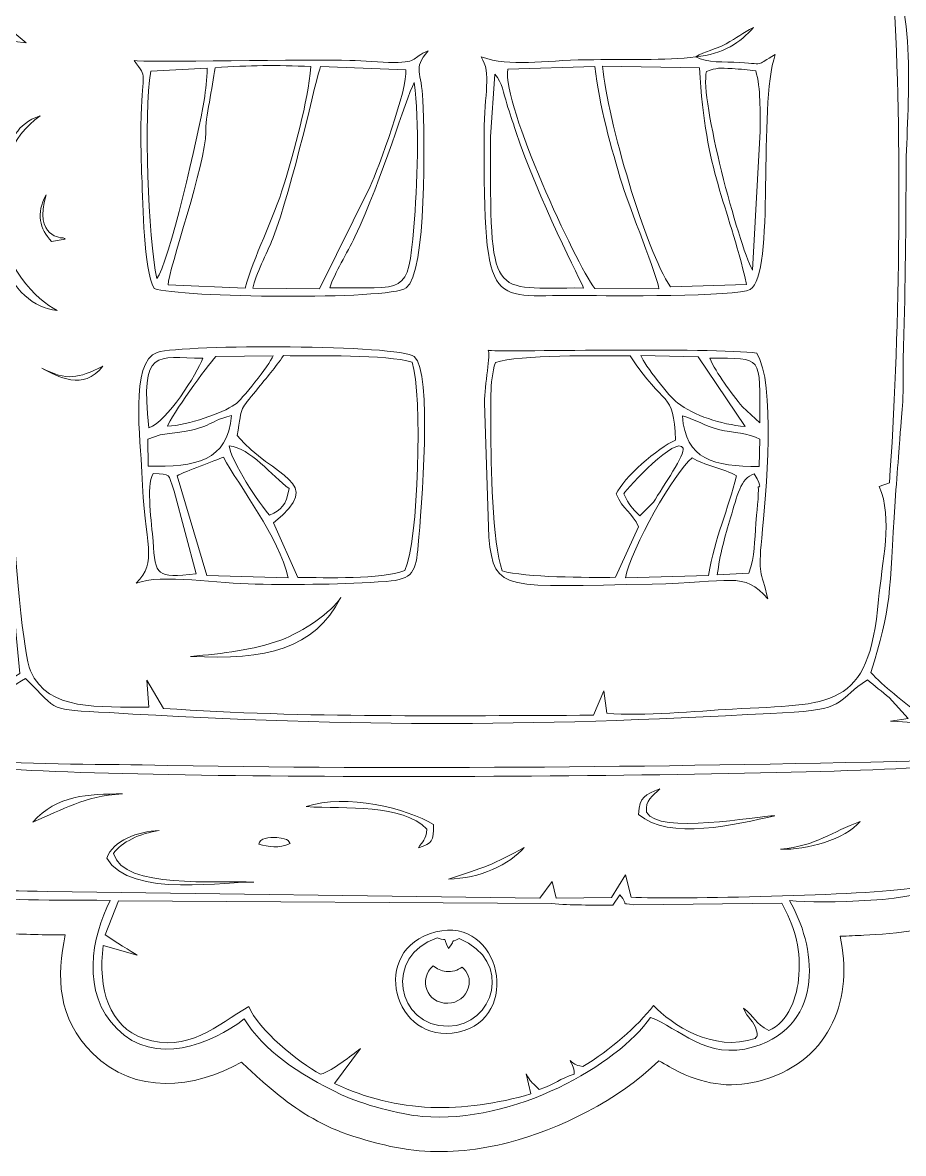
# Model space of a CAD drawing. Header units: millimetres. Extents: x 152 to 711, y -359 to 72.
# Drawn here: x 504.37 to 542.69, y -236.35 to -187.15 of the extents above; entities that cross this region are included whole.
import ezdxf

# ---------------------------------------------------------------- set-up
doc = ezdxf.new("R2010")
doc.units = ezdxf.units.MM
doc.header["$MEASUREMENT"] = 0
doc.layers.add('layer 1', color=7, linetype='Continuous')

msp = doc.modelspace()

# ---------------------------------------------------------------- linework, layer by layer
at = {"layer": 'layer 1', "color": 2, "lineweight": 9}
for points, knots in [([(499.0245, -220.0972), (497.7314, -220.5679), (496.3224, -220.9374), (495.2855, -220.9593), (495.2855, -220.9593), (493.9299, -220.9879), (492.5856, -221.1948), (491.2275, -221.2377), (491.2275, -221.2377), (490.0983, -221.2733), (489.1653, -221.1217), (488.0635, -220.9918), (488.0635, -220.9918), (487.9281, -220.9758), (487.8143, -220.9471), (487.6876, -220.897), (487.6876, -220.897), (486.0306, -220.2417), (485.1198, -219.5861), (484.5219, -217.8122), (484.5219, -217.8122), (484.133, -216.6586), (483.899, -215.1809), (483.6914, -213.975), (483.6914, -213.975), (483.4803, -212.749), (483.2751, -211.4938), (483.1323, -210.2578), (483.1323, -210.2578), (483.1323, -210.2578), (481.9732, -200.2239), (481.9732, -200.2239), (481.9732, -200.2239), (481.971, -200.2047), (481.9694, -200.1883), (481.9679, -200.1691), (481.9679, -200.1691), (481.9679, -200.1691), (481.2957, -191.5974), (481.2957, -191.5974), (481.2957, -191.5974), (481.2897, -191.5205), (481.2893, -191.4546), (481.2946, -191.3777), (481.2946, -191.3777), (481.3671, -190.3175), (481.2834, -189.2052), (481.2818, -188.1384), (481.2818, -188.1384), (481.2786, -186.0448), (481.5088, -183.8206), (483.0654, -182.2613), (483.0654, -182.2613), (484.5216, -180.8025), (484.8422, -180.9154), (486.6994, -180.4965), (486.6994, -180.4965), (490.4764, -179.6445), (493.851, -180.9481), (497.3349, -182.22), (497.3349, -182.22), (498.254, -182.5555), (499.1557, -182.9198), (500.042, -183.3351), (500.042, -183.3351), (500.8093, -183.6946), (501.5357, -184.1158), (502.0898, -184.7262), (502.0898, -184.7262), (502.1859, -184.3627), (502.3016, -184.0481), (502.4409, -183.8047), (502.4409, -183.8047), (503.1097, -182.6361), (504.0731, -181.9749), (505.3334, -181.7644), (505.3334, -181.7644), (505.2568, -181.6235), (505.1789, -181.4747), (505.0977, -181.3166), (505.0977, -181.3166), (504.7224, -180.5851), (504.5635, -179.8206), (504.5437, -179.0016), (504.5437, -179.0016), (504.5059, -177.4354), (505.2847, -175.5002), (506.4584, -174.4619), (506.4584, -174.4619), (507.7384, -173.3294), (509.4183, -172.6875), (511.1369, -172.8468), (511.1369, -172.8468), (512.0217, -172.9288), (512.669, -173.1396), (513.2805, -173.4816), (513.2805, -173.4816), (513.7926, -172.2518), (514.5577, -171.1381), (515.5381, -170.1962), (515.5381, -170.1962), (518.1014, -167.7336), (521.8084, -166.7358), (525.2685, -167.5202), (525.2685, -167.5202), (526.0242, -167.6915), (526.7519, -167.9547), (527.4406, -168.3098), (527.4406, -168.3098), (529.2308, -169.233), (529.9597, -169.9163), (531.1269, -171.5185), (531.1269, -171.5185), (531.4736, -171.9944), (531.9497, -172.9225), (532.2557, -173.6264), (532.2557, -173.6264), (534.3758, -172.4007), (536.6902, -172.1324), (538.9263, -173.9535), (538.9263, -173.9535), (540.0574, -174.8747), (540.8913, -176.0688), (541.1819, -177.5161), (541.1819, -177.5161), (541.4574, -178.8889), (541.3822, -180.1941), (540.7199, -181.447), (540.7199, -181.447), (540.6433, -181.5919), (540.561, -181.732), (540.474, -181.8682), (540.474, -181.8682), (541.3566, -182.0427), (542.1391, -182.4387), (543.0585, -183.5905), (543.0585, -183.5905), (543.3139, -183.9105), (543.5234, -184.2728), (543.6947, -184.6674), (543.6947, -184.6674), (544.2261, -184.0579), (544.914, -183.6618), (545.6501, -183.3195), (545.6501, -183.3195), (546.7428, -182.8113), (547.9218, -182.3896), (549.0449, -181.947), (549.0449, -181.947), (550.0424, -181.554), (551.1109, -181.3503), (552.0911, -180.9533), (552.0911, -180.9533), (552.162, -180.9246), (552.2242, -180.9045), (552.2986, -180.8864), (552.2986, -180.8864), (552.2986, -180.8864), (553.9569, -180.4817), (553.9569, -180.4817), (553.9569, -180.4817), (554.0298, -180.4639), (554.0931, -180.4531), (554.1678, -180.4459), (554.1678, -180.4459), (554.4675, -180.4169), (554.7695, -180.3806), (555.0656, -180.326), (555.0656, -180.326), (556.1247, -180.1307), (557.2799, -180.1765), (558.3498, -180.262), (558.3498, -180.262), (558.4561, -180.2704), (558.546, -180.2869), (558.6484, -180.3166), (558.6484, -180.3166), (558.6484, -180.3166), (560.7321, -180.9212), (560.7321, -180.9212), (560.7321, -180.9212), (560.8933, -180.968), (561.0246, -181.0301), (561.1629, -181.1251), (561.1629, -181.1251), (561.1629, -181.1251), (561.952, -181.6667), (561.952, -181.6667), (561.952, -181.6667), (561.9636, -181.6746), (561.9734, -181.6815), (561.9848, -181.6898), (561.9848, -181.6898), (564.8928, -183.8022), (564.545, -188.2292), (564.3504, -191.3985), (564.3504, -191.3985), (564.35, -191.4044), (564.3497, -191.4094), (564.3493, -191.4153), (564.3493, -191.4153), (564.3493, -191.4153), (563.6922, -200.4632), (563.6922, -200.4632), (563.6922, -200.4632), (563.5834, -201.9607), (563.3355, -203.5171), (563.1463, -205.011), (563.1463, -205.011), (563.026, -205.9614), (562.9074, -206.9151), (562.8185, -207.8689), (562.8185, -207.8689), (562.781, -208.2721), (562.6908, -209.0366), (562.7415, -209.4292), (562.7415, -209.4292), (562.7957, -209.7763), (562.7385, -210.0889), (562.566, -210.395), (562.566, -210.395), (562.566, -210.395), (562.5409, -210.4395), (562.5409, -210.4395), (562.5409, -210.4395), (562.3432, -213.1588), (561.7485, -217.3729), (560.2405, -219.4732), (560.2405, -219.4732), (560.2228, -219.4978), (560.205, -219.5222), (560.1871, -219.5465), (560.1871, -219.5465), (560.1644, -219.5896), (560.1414, -219.6325), (560.118, -219.6754), (560.118, -219.6754), (559.9379, -220.005), (559.6772, -220.2307), (559.3252, -220.3618), (559.3252, -220.3618), (559.3252, -220.3618), (558.4381, -220.6922), (558.4381, -220.6922), (558.4381, -220.6922), (558.3361, -220.7302), (558.2457, -220.7536), (558.138, -220.7698), (558.138, -220.7698), (557.9603, -220.7965), (557.7895, -220.8403), (557.6166, -220.8884), (557.6166, -220.8884), (556.7931, -221.1175), (556.1602, -221.2444), (555.2921, -221.2693), (555.2921, -221.2693), (553.6407, -221.3168), (551.8176, -221.0532), (550.1877, -220.7926), (550.1877, -220.7926), (549.0499, -220.6805), (547.9109, -220.4865), (546.8216, -220.1331), (546.8216, -220.1331), (546.9608, -222.0351), (546.717, -224.2035), (545.4287, -225.6438), (545.4287, -225.6438), (544.5245, -226.6545), (542.2528, -226.7879), (540.9717, -226.856), (540.9717, -226.856), (540.6361, -226.8738), (540.2889, -226.8885), (539.9375, -226.8977), (539.9375, -226.8977), (540.5058, -229.5085), (539.605, -232.2529), (536.5973, -233.1535), (536.5973, -233.1535), (535.3353, -233.5313), (534.1469, -233.3883), (532.9713, -232.8239), (532.9713, -232.8239), (532.6528, -232.671), (532.3517, -232.4956), (532.0498, -232.3162), (532.0498, -232.3162), (530.3345, -234.0237), (527.6603, -235.3211), (525.5208, -235.8701), (525.5208, -235.8701), (524.2525, -236.1956), (522.925, -236.3486), (521.6174, -236.2359), (521.6174, -236.2359), (520.423, -236.1328), (518.6828, -235.6662), (517.6012, -235.1496), (517.6012, -235.1496), (516.5186, -234.6325), (515.5618, -233.8993), (514.6715, -233.1026), (514.6715, -233.1026), (514.4057, -232.8647), (514.1465, -232.6206), (513.8862, -232.3771), (513.8862, -232.3771), (511.8311, -233.5389), (509.2475, -233.8248), (507.4153, -231.9972), (507.4153, -231.9972), (505.8727, -230.4583), (505.8384, -228.6662), (506.224, -226.8383), (506.224, -226.8383), (505.3249, -226.8385), (504.4239, -226.8296), (503.5451, -226.7642), (503.5451, -226.7642), (502.3085, -226.6723), (501.0249, -226.4342), (500.0997, -225.5378), (500.0997, -225.5378), (498.693, -224.175), (498.8085, -221.908), (499.0245, -220.0972)], [0, 0, 0, 0, 0.0120482, 0.0120482, 0.0120482, 0.0120482, 0.0240964, 0.0240964, 0.0240964, 0.0240964, 0.0361446, 0.0361446, 0.0361446, 0.0361446, 0.0481928, 0.0481928, 0.0481928, 0.0481928, 0.060241, 0.060241, 0.060241, 0.060241, 0.0722892, 0.0722892, 0.0722892, 0.0722892, 0.0843373, 0.0843373, 0.0843373, 0.0843373, 0.0963855, 0.0963855, 0.0963855, 0.0963855, 0.1084337, 0.1084337, 0.1084337, 0.1084337, 0.1204819, 0.1204819, 0.1204819, 0.1204819, 0.1325301, 0.1325301, 0.1325301, 0.1325301, 0.1445783, 0.1445783, 0.1445783, 0.1445783, 0.1566265, 0.1566265, 0.1566265, 0.1566265, 0.1686747, 0.1686747, 0.1686747, 0.1686747, 0.1807229, 0.1807229, 0.1807229, 0.1807229, 0.1927711, 0.1927711, 0.1927711, 0.1927711, 0.2048193, 0.2048193, 0.2048193, 0.2048193, 0.2168675, 0.2168675, 0.2168675, 0.2168675, 0.2289157, 0.2289157, 0.2289157, 0.2289157, 0.2409639, 0.2409639, 0.2409639, 0.2409639, 0.253012, 0.253012, 0.253012, 0.253012, 0.2650602, 0.2650602, 0.2650602, 0.2650602, 0.2771084, 0.2771084, 0.2771084, 0.2771084, 0.2891566, 0.2891566, 0.2891566, 0.2891566, 0.3012048, 0.3012048, 0.3012048, 0.3012048, 0.313253, 0.313253, 0.313253, 0.313253, 0.3253012, 0.3253012, 0.3253012, 0.3253012, 0.3373494, 0.3373494, 0.3373494, 0.3373494, 0.3493976, 0.3493976, 0.3493976, 0.3493976, 0.3614458, 0.3614458, 0.3614458, 0.3614458, 0.373494, 0.373494, 0.373494, 0.373494, 0.3855422, 0.3855422, 0.3855422, 0.3855422, 0.3975904, 0.3975904, 0.3975904, 0.3975904, 0.4096386, 0.4096386, 0.4096386, 0.4096386, 0.4216867, 0.4216867, 0.4216867, 0.4216867, 0.4337349, 0.4337349, 0.4337349, 0.4337349, 0.4457831, 0.4457831, 0.4457831, 0.4457831, 0.4578313, 0.4578313, 0.4578313, 0.4578313, 0.4698795, 0.4698795, 0.4698795, 0.4698795, 0.4819277, 0.4819277, 0.4819277, 0.4819277, 0.4939759, 0.4939759, 0.4939759, 0.4939759, 0.5060241, 0.5060241, 0.5060241, 0.5060241, 0.5180723, 0.5180723, 0.5180723, 0.5180723, 0.5301205, 0.5301205, 0.5301205, 0.5301205, 0.5421687, 0.5421687, 0.5421687, 0.5421687, 0.5542169, 0.5542169, 0.5542169, 0.5542169, 0.5662651, 0.5662651, 0.5662651, 0.5662651, 0.5783133, 0.5783133, 0.5783133, 0.5783133, 0.5903614, 0.5903614, 0.5903614, 0.5903614, 0.6024096, 0.6024096, 0.6024096, 0.6024096, 0.6144578, 0.6144578, 0.6144578, 0.6144578, 0.626506, 0.626506, 0.626506, 0.626506, 0.6385542, 0.6385542, 0.6385542, 0.6385542, 0.6506024, 0.6506024, 0.6506024, 0.6506024, 0.6626506, 0.6626506, 0.6626506, 0.6626506, 0.6746988, 0.6746988, 0.6746988, 0.6746988, 0.686747, 0.686747, 0.686747, 0.686747, 0.6987952, 0.6987952, 0.6987952, 0.6987952, 0.7108434, 0.7108434, 0.7108434, 0.7108434, 0.7228916, 0.7228916, 0.7228916, 0.7228916, 0.7349398, 0.7349398, 0.7349398, 0.7349398, 0.746988, 0.746988, 0.746988, 0.746988, 0.7590361, 0.7590361, 0.7590361, 0.7590361, 0.7710843, 0.7710843, 0.7710843, 0.7710843, 0.7831325, 0.7831325, 0.7831325, 0.7831325, 0.7951807, 0.7951807, 0.7951807, 0.7951807, 0.8072289, 0.8072289, 0.8072289, 0.8072289, 0.8192771, 0.8192771, 0.8192771, 0.8192771, 0.8313253, 0.8313253, 0.8313253, 0.8313253, 0.8433735, 0.8433735, 0.8433735, 0.8433735, 0.8554217, 0.8554217, 0.8554217, 0.8554217, 0.8674699, 0.8674699, 0.8674699, 0.8674699, 0.8795181, 0.8795181, 0.8795181, 0.8795181, 0.8915663, 0.8915663, 0.8915663, 0.8915663, 0.9036145, 0.9036145, 0.9036145, 0.9036145, 0.9156627, 0.9156627, 0.9156627, 0.9156627, 0.9277108, 0.9277108, 0.9277108, 0.9277108, 0.939759, 0.939759, 0.939759, 0.939759, 0.9518072, 0.9518072, 0.9518072, 0.9518072, 0.9638554, 0.9638554, 0.9638554, 0.9638554, 0.9759036, 0.9759036, 0.9759036, 0.9759036, 1, 1, 1, 1]), ([(524.9152, -189.3902), (525.2424, -189.7833), (525.2867, -190.2042), (525.4359, -190.6862), (525.4359, -190.6862), (525.5667, -191.1087), (525.6749, -191.4185), (525.8264, -191.8777), (525.8264, -191.8777), (526.7819, -194.7755), (528.703, -198.4773), (528.769, -198.6955), (528.769, -198.6955), (524.6577, -198.6563), (524.7278, -199.4134), (524.7175, -192.1186), (524.7175, -192.1186), (524.7175, -192.1186), (524.9152, -189.3902), (524.9152, -189.3902)], [0, 0, 0, 0, 0.1666667, 0.1666667, 0.1666667, 0.1666667, 0.3333333, 0.3333333, 0.3333333, 0.3333333, 0.5, 0.5, 0.5, 0.5, 0.6666667, 0.6666667, 0.6666667, 0.6666667, 1, 1, 1, 1]), ([(517.7359, -198.6881), (517.938, -198.0224), (518.4861, -197.1819), (518.8241, -196.4669), (518.8241, -196.4669), (520.0391, -193.8971), (521.0224, -190.4866), (521.4066, -189.7585), (521.4066, -189.7585), (521.6478, -191.3972), (521.5297, -194.338), (521.3883, -196.0314), (521.3883, -196.0314), (521.1313, -199.1097), (521.0487, -198.6391), (517.7359, -198.6881)], [0, 0, 0, 0, 0.2, 0.2, 0.2, 0.2, 0.4, 0.4, 0.4, 0.4, 0.6, 0.6, 0.6, 0.6, 1, 1, 1, 1]), ([(513.7062, -205.1166), (513.9267, -203.7136), (513.8157, -204.0472), (514.5502, -203.1286), (514.5502, -203.1286), (514.9914, -202.5767), (515.3531, -202.1616), (515.7206, -201.6371), (515.7206, -201.6371), (517.1506, -201.6566), (520.1798, -201.5866), (521.3174, -201.9164), (521.3174, -201.9164), (521.7655, -203.2998), (521.6013, -209.7948), (520.9899, -210.9847), (520.9899, -210.9847), (519.94, -211.3864), (517.6035, -211.2942), (516.3345, -211.288), (516.3345, -211.288), (516.3345, -211.288), (515.284, -208.9088), (515.284, -208.9088), (515.284, -208.9088), (517.6171, -207.0668), (515.2621, -206.98), (513.7062, -205.1166)], [0, 0, 0, 0, 0.125, 0.125, 0.125, 0.125, 0.25, 0.25, 0.25, 0.25, 0.375, 0.375, 0.375, 0.375, 0.5, 0.5, 0.5, 0.5, 0.625, 0.625, 0.625, 0.625, 0.75, 0.75, 0.75, 0.75, 1, 1, 1, 1]), ([(530.1901, -207.6525), (530.4927, -208.3485), (530.8759, -208.4645), (531.1674, -209.079), (531.1674, -209.079), (531.1674, -209.079), (530.1638, -211.2829), (530.1638, -211.2829), (530.1638, -211.2829), (528.9239, -211.2917), (526.2448, -211.2933), (525.2298, -211.002), (525.2298, -211.002), (524.7907, -209.7726), (524.7395, -206.3455), (524.7425, -204.7996), (524.7425, -204.7996), (524.7443, -203.8599), (524.666, -202.7669), (524.9356, -201.933), (524.9356, -201.933), (525.9728, -201.5915), (529.4126, -201.6482), (530.7938, -201.6427), (530.7938, -201.6427), (532.2905, -203.9556), (532.6954, -203.116), (532.7774, -205.3141), (532.7774, -205.3141), (531.9998, -205.6397), (530.5041, -206.9649), (530.1901, -207.6525)], [0, 0, 0, 0, 0.1111111, 0.1111111, 0.1111111, 0.1111111, 0.2222222, 0.2222222, 0.2222222, 0.2222222, 0.3333333, 0.3333333, 0.3333333, 0.3333333, 0.4444444, 0.4444444, 0.4444444, 0.4444444, 0.5555556, 0.5555556, 0.5555556, 0.5555556, 0.6666667, 0.6666667, 0.6666667, 0.6666667, 0.7777778, 0.7777778, 0.7777778, 0.7777778, 1, 1, 1, 1]), ([(523.4925, -228.2409), (523.2953, -228.3899), (523.0524, -228.4568), (522.7921, -228.4294), (522.7921, -228.4294), (522.575, -228.4066), (522.3833, -228.322), (522.2317, -228.1861), (522.2317, -228.1861), (521.5739, -228.758), (521.937, -229.8304), (522.8642, -229.8148), (522.8642, -229.8148), (523.2932, -229.8076), (523.6539, -229.5387), (523.7685, -229.1227), (523.7685, -229.1227), (523.8701, -228.7539), (523.7327, -228.4597), (523.4925, -228.2409)], [0, 0, 0, 0, 0.1666667, 0.1666667, 0.1666667, 0.1666667, 0.3333333, 0.3333333, 0.3333333, 0.3333333, 0.5, 0.5, 0.5, 0.5, 0.6666667, 0.6666667, 0.6666667, 0.6666667, 1, 1, 1, 1])]:
    msp.add_open_spline(points, degree=3, knots=knots, dxfattribs=at)
at = {"layer": 'layer 1', "color": 177, "lineweight": 9}
for points, knots in [([(529.9145, -172.4017), (528.9229, -171.0408), (528.4186, -170.5018), (526.7531, -169.643), (526.7531, -169.643), (526.2495, -169.3833), (525.6489, -169.1446), (524.9369, -168.9831), (524.9369, -168.9831), (520.0372, -167.8724), (514.9083, -170.9543), (514.1374, -175.9402), (514.1374, -175.9402), (513.251, -175.3256), (512.6463, -174.4931), (510.9985, -174.3404), (510.9985, -174.3404), (509.4836, -174.2), (508.2197, -174.9064), (507.4523, -175.5853), (507.4523, -175.5853), (506.7687, -176.1901), (506.0111, -177.6313), (506.0433, -178.9654), (506.0433, -178.9654), (506.0615, -179.7166), (506.2236, -180.2251), (506.4323, -180.6318), (506.4323, -180.6318), (507.0226, -181.7823), (507.3082, -182.2296), (508.3658, -182.8801), (508.3658, -182.8801), (507.2258, -183.7025), (505.0112, -182.3335), (503.7428, -184.5498), (503.7428, -184.5498), (503.1569, -185.5735), (503.1329, -189.3247), (503.1121, -191.005), (503.1121, -191.005), (503.1121, -191.005), (503.0868, -197.8898), (503.0868, -197.8898), (503.0868, -197.8898), (503.0932, -202.3407), (503.3971, -206.2795), (503.8215, -210.6711), (503.8215, -210.6711), (503.9331, -211.825), (503.9437, -212.2566), (504.0743, -213.6375), (504.0743, -213.6375), (504.0743, -213.6375), (504.2478, -215.4737), (504.2478, -215.4737), (504.2478, -215.4737), (503.2296, -216.028), (502.4103, -217.0907), (501.6693, -217.9151), (501.6693, -217.9151), (500.8417, -218.8359), (500.6818, -218.9261), (500.5375, -220.082), (500.5375, -220.082), (499.8154, -225.8667), (501.8523, -225.2632), (508.1746, -225.3411), (508.1746, -225.3411), (507.3757, -226.9372), (506.891, -229.3553), (508.4747, -230.9352), (508.4747, -230.9352), (510.1078, -232.5642), (512.5734, -231.6226), (514.0037, -230.4977), (514.0037, -230.4977), (514.8808, -231.881), (516.2704, -232.8517), (518.2477, -233.7961), (518.2477, -233.7961), (519.1269, -234.2161), (520.7881, -234.6588), (521.7463, -234.7414), (521.7463, -234.7414), (525.7555, -235.0873), (530.2519, -232.4918), (531.6889, -230.4344), (531.6889, -230.4344), (532.9126, -230.8792), (534.1235, -232.3283), (536.1671, -231.7165), (536.1671, -231.7165), (539.3725, -230.7567), (538.8588, -227.2255), (537.7262, -225.3522), (537.7262, -225.3522), (539.1026, -225.4692), (543.611, -225.4259), (544.3107, -224.6437), (544.3107, -224.6437), (545.3566, -223.4745), (545.4726, -221.4389), (545.278, -219.7352), (545.278, -219.7352), (545.1598, -218.6997), (544.13, -217.9676), (543.3832, -217.2726), (543.3832, -217.2726), (542.7783, -216.7096), (541.7766, -216.0189), (541.2682, -215.4189), (541.2682, -215.4189), (542.1829, -212.6103), (542.0764, -211.9655), (542.3312, -207.9712), (542.3312, -207.9712), (542.3728, -207.3193), (542.4296, -206.6527), (542.4699, -206.0555), (542.4699, -206.0555), (542.6324, -203.6453), (542.6941, -204.3529), (542.6773, -201.7883), (542.6773, -201.7883), (542.7732, -198.8786), (542.7892, -196.6445), (542.8046, -193.7049), (542.8046, -193.7049), (542.7938, -191.3074), (543.3974, -186.4194), (541.8862, -184.5263), (541.8862, -184.5263), (540.5932, -182.9066), (539.8904, -183.4213), (537.4987, -183.0375), (537.4987, -183.0375), (538.9875, -181.464), (540.3333, -180.4134), (539.8112, -177.8113), (539.8112, -177.8113), (539.567, -176.5942), (538.9131, -175.6144), (538.1791, -175.0166), (538.1791, -175.0166), (535.8696, -173.1359), (533.3865, -174.1872), (531.5845, -175.6714), (531.5845, -175.6714), (531.2788, -175.3292), (531.2335, -175.136), (531.0345, -174.6023), (531.0345, -174.6023), (530.8722, -174.1671), (530.1714, -172.7546), (529.9145, -172.4017)], [0, 0, 0, 0, 0.025, 0.025, 0.025, 0.025, 0.05, 0.05, 0.05, 0.05, 0.075, 0.075, 0.075, 0.075, 0.1, 0.1, 0.1, 0.1, 0.125, 0.125, 0.125, 0.125, 0.15, 0.15, 0.15, 0.15, 0.175, 0.175, 0.175, 0.175, 0.2, 0.2, 0.2, 0.2, 0.225, 0.225, 0.225, 0.225, 0.25, 0.25, 0.25, 0.25, 0.275, 0.275, 0.275, 0.275, 0.3, 0.3, 0.3, 0.3, 0.325, 0.325, 0.325, 0.325, 0.35, 0.35, 0.35, 0.35, 0.375, 0.375, 0.375, 0.375, 0.4, 0.4, 0.4, 0.4, 0.425, 0.425, 0.425, 0.425, 0.45, 0.45, 0.45, 0.45, 0.475, 0.475, 0.475, 0.475, 0.5, 0.5, 0.5, 0.5, 0.525, 0.525, 0.525, 0.525, 0.55, 0.55, 0.55, 0.55, 0.575, 0.575, 0.575, 0.575, 0.6, 0.6, 0.6, 0.6, 0.625, 0.625, 0.625, 0.625, 0.65, 0.65, 0.65, 0.65, 0.675, 0.675, 0.675, 0.675, 0.7, 0.7, 0.7, 0.7, 0.725, 0.725, 0.725, 0.725, 0.75, 0.75, 0.75, 0.75, 0.775, 0.775, 0.775, 0.775, 0.8, 0.8, 0.8, 0.8, 0.825, 0.825, 0.825, 0.825, 0.85, 0.85, 0.85, 0.85, 0.875, 0.875, 0.875, 0.875, 0.9, 0.9, 0.9, 0.9, 0.925, 0.925, 0.925, 0.925, 0.95, 0.95, 0.95, 0.95, 1, 1, 1, 1]), ([(503.551, -187.2213), (503.7334, -182.9942), (505.2019, -183.585), (509.0815, -183.387), (509.0815, -183.387), (510.6066, -183.3092), (512.0583, -183.2367), (513.5925, -183.1517), (513.5925, -183.1517), (515.5324, -183.0443), (516.495, -182.8725), (517.8076, -183.4066), (517.8076, -183.4066), (518.3737, -183.0188), (518.1961, -183.029), (519.0697, -183.009), (519.0697, -183.009), (525.5739, -182.8602), (532.4843, -183.0996), (538.8857, -183.5152), (538.8857, -183.5152), (540.9567, -183.6496), (541.0311, -183.6895), (540.6096, -184.4879), (540.6096, -184.4879), (540.6096, -184.4879), (541.452, -184.3282), (541.452, -184.3282), (541.452, -184.3282), (541.8406, -185.2356), (542.2185, -185.2104), (542.2951, -186.5732), (542.2951, -186.5732), (542.6475, -192.8411), (542.5138, -201.1032), (542.0783, -207.1771), (542.0783, -207.1771), (542.0783, -207.1771), (541.6337, -207.3356), (541.6337, -207.3356), (541.6337, -207.3356), (542.2523, -208.7039), (541.7445, -210.6729), (541.6088, -212.253), (541.6088, -212.253), (541.1935, -217.0864), (539.546, -216.7809), (535.2535, -217.016), (535.2535, -217.016), (533.6936, -217.1014), (531.3615, -217.339), (529.7884, -217.1962), (529.7884, -217.1962), (529.7884, -217.1962), (529.6487, -216.2188), (529.6487, -216.2188), (529.6487, -216.2188), (529.6487, -216.2188), (529.2016, -217.2852), (529.2016, -217.2852), (529.2016, -217.2852), (522.9431, -217.296), (516.6864, -217.4102), (510.4952, -216.9877), (510.4952, -216.9877), (510.4952, -216.9877), (509.7757, -215.7615), (509.7757, -215.7615), (509.7757, -215.7615), (509.7757, -215.7615), (509.8572, -216.9394), (509.8572, -216.9394), (509.8572, -216.9394), (507.6468, -216.8909), (505.5101, -217.1325), (504.7093, -215.3579), (504.7093, -215.3579), (504.1095, -214.0288), (503.2507, -199.3464), (503.4537, -197.4096), (503.4537, -197.4096), (503.9489, -198.7821), (504.8392, -199.5778), (505.8647, -199.6682), (505.8647, -199.6682), (504.9849, -199.2466), (503.4564, -197.6628), (503.3807, -195.772), (503.3807, -195.772), (503.2927, -193.5753), (503.8244, -192.1292), (505.1341, -191.2035), (505.1341, -191.2035), (504.0627, -191.538), (503.93, -192.2992), (503.367, -193.2297), (503.367, -193.2297), (503.367, -193.2297), (503.5047, -187.9099), (503.5047, -187.9099), (503.5047, -187.9099), (503.5047, -187.9099), (504.5186, -188.0305), (504.5186, -188.0305), (504.5186, -188.0305), (504.5186, -188.0305), (503.551, -187.2213), (503.551, -187.2213)], [0, 0, 0, 0, 0.0357143, 0.0357143, 0.0357143, 0.0357143, 0.0714286, 0.0714286, 0.0714286, 0.0714286, 0.1071429, 0.1071429, 0.1071429, 0.1071429, 0.1428571, 0.1428571, 0.1428571, 0.1428571, 0.1785714, 0.1785714, 0.1785714, 0.1785714, 0.2142857, 0.2142857, 0.2142857, 0.2142857, 0.25, 0.25, 0.25, 0.25, 0.2857143, 0.2857143, 0.2857143, 0.2857143, 0.3214286, 0.3214286, 0.3214286, 0.3214286, 0.3571429, 0.3571429, 0.3571429, 0.3571429, 0.3928571, 0.3928571, 0.3928571, 0.3928571, 0.4285714, 0.4285714, 0.4285714, 0.4285714, 0.4642857, 0.4642857, 0.4642857, 0.4642857, 0.5, 0.5, 0.5, 0.5, 0.5357143, 0.5357143, 0.5357143, 0.5357143, 0.5714286, 0.5714286, 0.5714286, 0.5714286, 0.6071429, 0.6071429, 0.6071429, 0.6071429, 0.6428571, 0.6428571, 0.6428571, 0.6428571, 0.6785714, 0.6785714, 0.6785714, 0.6785714, 0.7142857, 0.7142857, 0.7142857, 0.7142857, 0.75, 0.75, 0.75, 0.75, 0.7857143, 0.7857143, 0.7857143, 0.7857143, 0.8214286, 0.8214286, 0.8214286, 0.8214286, 0.8571429, 0.8571429, 0.8571429, 0.8571429, 0.8928571, 0.8928571, 0.8928571, 0.8928571, 0.9285714, 0.9285714, 0.9285714, 0.9285714, 1, 1, 1, 1]), ([(533.656, -188.636), (534.8495, -188.5244), (535.5942, -188.0052), (536.1641, -187.3644), (536.1641, -187.3644), (535.6968, -187.6007), (535.4387, -187.8215), (534.979, -188.063), (534.979, -188.063), (534.4951, -188.3172), (534.0372, -188.391), (533.656, -188.636)], [0, 0, 0, 0, 0.25, 0.25, 0.25, 0.25, 0.5, 0.5, 0.5, 0.5, 1, 1, 1, 1]), ([(509.2191, -188.7958), (509.8363, -189.609), (509.565, -189.2378), (509.5226, -191.1689), (509.5226, -191.1689), (509.5028, -192.0667), (509.5142, -192.967), (509.5522, -193.8633), (509.5522, -193.8633), (509.6063, -195.1377), (509.6205, -197.8174), (510.0908, -198.7211), (510.0908, -198.7211), (511.1933, -199.1074), (520.2646, -199.2323), (521.0552, -198.6911), (521.0552, -198.6911), (521.9668, -198.0671), (521.8462, -192.0674), (521.7848, -190.5289), (521.7848, -190.5289), (521.7337, -189.2475), (521.3185, -189.2172), (522.0066, -188.3728), (522.0066, -188.3728), (521.2603, -188.6656), (521.6401, -188.8802), (520.5138, -188.8786), (520.5138, -188.8786), (519.9183, -188.8777), (519.215, -188.8081), (518.6001, -188.7894), (518.6001, -188.7894), (517.0629, -188.7427), (509.4902, -188.8781), (509.2191, -188.7958)], [0, 0, 0, 0, 0.1, 0.1, 0.1, 0.1, 0.2, 0.2, 0.2, 0.2, 0.3, 0.3, 0.3, 0.3, 0.4, 0.4, 0.4, 0.4, 0.5, 0.5, 0.5, 0.5, 0.6, 0.6, 0.6, 0.6, 0.7, 0.7, 0.7, 0.7, 0.8, 0.8, 0.8, 0.8, 1, 1, 1, 1]), ([(537.1127, -188.5351), (536.2316, -189.0017), (536.7882, -188.9714), (535.5575, -188.8819), (535.5575, -188.8819), (534.8959, -188.8338), (534.1301, -188.9174), (533.656, -188.636), (533.656, -188.636), (532.3589, -188.802), (530.5529, -188.737), (528.9024, -188.7626), (528.9024, -188.7626), (526.9585, -188.7928), (525.6214, -189.0877), (524.3208, -188.6379), (524.3208, -188.6379), (524.7682, -189.3662), (524.4565, -190.191), (524.4489, -191.9614), (524.4489, -191.9614), (524.4144, -200.0621), (524.7709, -198.9405), (528.7389, -199.0173), (528.7389, -199.0173), (529.7991, -199.0377), (535.4725, -199.0745), (536.0239, -198.7582), (536.0239, -198.7582), (537.1325, -198.1225), (536.342, -190.7764), (537.1127, -188.5351)], [0, 0, 0, 0, 0.1111111, 0.1111111, 0.1111111, 0.1111111, 0.2222222, 0.2222222, 0.2222222, 0.2222222, 0.3333333, 0.3333333, 0.3333333, 0.3333333, 0.4444444, 0.4444444, 0.4444444, 0.4444444, 0.5555556, 0.5555556, 0.5555556, 0.5555556, 0.6666667, 0.6666667, 0.6666667, 0.6666667, 0.7777778, 0.7777778, 0.7777778, 0.7777778, 1, 1, 1, 1]), ([(510.2022, -198.2833), (509.8402, -196.5141), (509.6152, -191.1651), (509.948, -189.2585), (509.948, -189.2585), (509.948, -189.2585), (512.3952, -189.1257), (512.3952, -189.1257), (512.3952, -189.1257), (512.3904, -189.65), (512.3351, -190.0219), (512.2614, -190.5324), (512.2614, -190.5324), (512.061, -191.9195), (510.6825, -197.7536), (510.2022, -198.2833)], [0, 0, 0, 0, 0.2, 0.2, 0.2, 0.2, 0.4, 0.4, 0.4, 0.4, 0.6, 0.6, 0.6, 0.6, 1, 1, 1, 1]), ([(512.7379, -189.1113), (514.2683, -189.0014), (515.3811, -188.9935), (516.9129, -189.0546), (516.9129, -189.0546), (516.7665, -190.6651), (516.1843, -192.6856), (515.7436, -194.1631), (515.7436, -194.1631), (515.2726, -195.7424), (514.4138, -197.3366), (514.0515, -198.7063), (514.0515, -198.7063), (514.0515, -198.7063), (510.7031, -198.5595), (510.7031, -198.5595), (510.7031, -198.5595), (510.6887, -197.9664), (512.3699, -193.1857), (512.331, -191.935), (512.331, -191.935), (512.3116, -191.308), (512.6436, -189.9544), (512.7379, -189.1113)], [0, 0, 0, 0, 0.1428571, 0.1428571, 0.1428571, 0.1428571, 0.2857143, 0.2857143, 0.2857143, 0.2857143, 0.4285714, 0.4285714, 0.4285714, 0.4285714, 0.5714286, 0.5714286, 0.5714286, 0.5714286, 0.7142857, 0.7142857, 0.7142857, 0.7142857, 1, 1, 1, 1]), ([(514.3873, -198.7077), (514.4924, -198.0998), (514.9953, -197.1984), (515.2515, -196.543), (515.2515, -196.543), (516.1253, -194.3075), (517.1616, -189.4209), (517.334, -189.0516), (517.334, -189.0516), (517.334, -189.0516), (521.0424, -189.2012), (521.0424, -189.2012), (521.0424, -189.2012), (521.1397, -189.9665), (519.8309, -193.5185), (519.4916, -194.2735), (519.4916, -194.2735), (519.4916, -194.2735), (517.2882, -198.7327), (517.2882, -198.7327), (517.2882, -198.7327), (517.2882, -198.7327), (514.3873, -198.7077), (514.3873, -198.7077)], [0, 0, 0, 0, 0.1428571, 0.1428571, 0.1428571, 0.1428571, 0.2857143, 0.2857143, 0.2857143, 0.2857143, 0.4285714, 0.4285714, 0.4285714, 0.4285714, 0.5714286, 0.5714286, 0.5714286, 0.5714286, 0.7142857, 0.7142857, 0.7142857, 0.7142857, 1, 1, 1, 1]), ([(524.9152, -189.3902), (525.2424, -189.7833), (525.2867, -190.2042), (525.4359, -190.6862), (525.4359, -190.6862), (525.5667, -191.1087), (525.6749, -191.4185), (525.8264, -191.8777), (525.8264, -191.8777), (526.7819, -194.7755), (528.703, -198.4773), (528.769, -198.6955), (528.769, -198.6955), (524.6577, -198.6563), (524.7278, -199.4134), (524.7175, -192.1186), (524.7175, -192.1186), (524.7175, -192.1186), (524.9152, -189.3902), (524.9152, -189.3902)], [0, 0, 0, 0, 0.1666667, 0.1666667, 0.1666667, 0.1666667, 0.3333333, 0.3333333, 0.3333333, 0.3333333, 0.5, 0.5, 0.5, 0.5, 0.6666667, 0.6666667, 0.6666667, 0.6666667, 1, 1, 1, 1]), ([(530.4622, -194.2153), (530.7285, -195.1097), (532.0477, -198.3046), (532.041, -198.7295), (532.041, -198.7295), (532.041, -198.7295), (529.2581, -198.717), (529.2581, -198.717), (529.2581, -198.717), (528.4272, -197.5998), (525.2407, -190.7725), (525.4731, -189.1697), (525.4731, -189.1697), (525.4731, -189.1697), (529.2602, -189.0534), (529.2602, -189.0534), (529.2602, -189.0534), (529.4516, -190.7585), (529.9819, -192.6021), (530.4622, -194.2153)], [0, 0, 0, 0, 0.1666667, 0.1666667, 0.1666667, 0.1666667, 0.3333333, 0.3333333, 0.3333333, 0.3333333, 0.5, 0.5, 0.5, 0.5, 0.6666667, 0.6666667, 0.6666667, 0.6666667, 1, 1, 1, 1]), ([(529.5967, -189.0363), (529.5967, -189.0363), (533.8102, -189.1208), (533.8102, -189.1208), (533.8102, -189.1208), (534.0974, -193.8163), (535.0051, -194.8096), (535.8656, -198.5368), (535.8656, -198.5368), (535.8656, -198.5368), (532.5478, -198.6403), (532.5478, -198.6403), (532.5478, -198.6403), (531.4917, -197.0713), (529.8083, -191.3973), (529.5967, -189.0363)], [0, 0, 0, 0, 0.2, 0.2, 0.2, 0.2, 0.4, 0.4, 0.4, 0.4, 0.6, 0.6, 0.6, 0.6, 1, 1, 1, 1]), ([(536.462, -191.8649), (536.462, -191.8649), (536.1204, -197.9207), (536.1204, -197.9207), (536.1204, -197.9207), (535.508, -196.7707), (533.8173, -190.4802), (534.1198, -189.2669), (534.1198, -189.2669), (534.588, -189.1053), (534.6745, -189.1182), (535.2348, -189.1478), (535.2348, -189.1478), (535.604, -189.1674), (535.9433, -189.2029), (536.2612, -189.241), (536.2612, -189.241), (536.493, -190.0049), (536.4448, -191.0351), (536.462, -191.8649)], [0, 0, 0, 0, 0.1666667, 0.1666667, 0.1666667, 0.1666667, 0.3333333, 0.3333333, 0.3333333, 0.3333333, 0.5, 0.5, 0.5, 0.5, 0.6666667, 0.6666667, 0.6666667, 0.6666667, 1, 1, 1, 1]), ([(517.7359, -198.6881), (517.938, -198.0224), (518.4861, -197.1819), (518.8241, -196.4669), (518.8241, -196.4669), (520.0391, -193.8971), (521.0224, -190.4866), (521.4066, -189.7585), (521.4066, -189.7585), (521.6478, -191.3972), (521.5297, -194.338), (521.3883, -196.0314), (521.3883, -196.0314), (521.1313, -199.1097), (521.0487, -198.6391), (517.7359, -198.6881)], [0, 0, 0, 0, 0.2, 0.2, 0.2, 0.2, 0.4, 0.4, 0.4, 0.4, 0.6, 0.6, 0.6, 0.6, 1, 1, 1, 1]), ([(505.6219, -196.6699), (505.6219, -196.6699), (506.224, -196.5749), (506.224, -196.5749), (506.224, -196.5749), (506.1868, -196.5375), (506.1359, -196.4854), (506.121, -196.5154), (506.121, -196.5154), (506.119, -196.5194), (504.82, -196.51), (505.3892, -194.6428), (505.3892, -194.6428), (504.9353, -195.4642), (505.1117, -196.1089), (505.6219, -196.6699)], [0, 0, 0, 0, 0.2, 0.2, 0.2, 0.2, 0.4, 0.4, 0.4, 0.4, 0.6, 0.6, 0.6, 0.6, 1, 1, 1, 1]), ([(509.3038, -211.5439), (510.3906, -211.1106), (512.9433, -211.56), (514.4792, -211.5815), (514.4792, -211.5815), (516.3776, -211.6082), (518.335, -211.5976), (520.1906, -211.4608), (520.1906, -211.4608), (521.3583, -211.3747), (521.4799, -211.0328), (521.58, -209.8755), (521.58, -209.8755), (521.7131, -208.3364), (522.221, -202.3187), (521.4054, -201.6795), (521.4054, -201.6795), (520.7296, -201.1499), (511.4239, -201.1402), (510.2215, -201.4965), (510.2215, -201.4965), (509.0124, -201.8548), (509.5097, -205.4346), (509.5538, -206.7018), (509.5538, -206.7018), (509.6679, -209.9816), (510.2819, -210.5608), (509.3038, -211.5439)], [0, 0, 0, 0, 0.125, 0.125, 0.125, 0.125, 0.25, 0.25, 0.25, 0.25, 0.375, 0.375, 0.375, 0.375, 0.5, 0.5, 0.5, 0.5, 0.625, 0.625, 0.625, 0.625, 0.75, 0.75, 0.75, 0.75, 1, 1, 1, 1]), ([(509.858, -204.7821), (509.4791, -201.2471), (510.1851, -201.7448), (512.2054, -201.7451), (512.2054, -201.7451), (511.9492, -202.4364), (510.656, -204.5157), (509.858, -204.7821)], [0, 0, 0, 0, 0.3333333, 0.3333333, 0.3333333, 0.3333333, 1, 1, 1, 1]), ([(510.6678, -204.7122), (510.8301, -204.2566), (512.4071, -202.0689), (512.7741, -201.679), (512.7741, -201.679), (512.7741, -201.679), (515.2636, -201.6488), (515.2636, -201.6488), (515.2636, -201.6488), (515.1089, -202.0423), (513.8705, -203.5969), (513.6067, -203.7689), (513.6067, -203.7689), (513.0422, -204.1367), (511.5786, -204.6655), (510.6678, -204.7122)], [0, 0, 0, 0, 0.2, 0.2, 0.2, 0.2, 0.4, 0.4, 0.4, 0.4, 0.6, 0.6, 0.6, 0.6, 1, 1, 1, 1]), ([(513.7062, -205.1166), (513.9267, -203.7136), (513.8157, -204.0472), (514.5502, -203.1286), (514.5502, -203.1286), (514.9914, -202.5767), (515.3531, -202.1616), (515.7206, -201.6371), (515.7206, -201.6371), (517.1506, -201.6566), (520.1798, -201.5866), (521.3174, -201.9164), (521.3174, -201.9164), (521.7655, -203.2998), (521.6013, -209.7948), (520.9899, -210.9847), (520.9899, -210.9847), (519.94, -211.3864), (517.6035, -211.2942), (516.3345, -211.288), (516.3345, -211.288), (516.3345, -211.288), (515.284, -208.9088), (515.284, -208.9088), (515.284, -208.9088), (517.6171, -207.0668), (515.2621, -206.98), (513.7062, -205.1166)], [0, 0, 0, 0, 0.125, 0.125, 0.125, 0.125, 0.25, 0.25, 0.25, 0.25, 0.375, 0.375, 0.375, 0.375, 0.5, 0.5, 0.5, 0.5, 0.625, 0.625, 0.625, 0.625, 0.75, 0.75, 0.75, 0.75, 1, 1, 1, 1]), ([(524.623, -201.4045), (524.7469, -201.518), (524.4702, -202.9132), (524.4585, -203.689), (524.4585, -203.689), (524.4585, -203.689), (524.6551, -209.5392), (524.6551, -209.5392), (524.6551, -209.5392), (524.867, -211.9974), (525.41, -211.6648), (531.7553, -211.5802), (531.7553, -211.5802), (535.1356, -211.5352), (535.7581, -210.9701), (536.7833, -212.2255), (536.7833, -212.2255), (536.4985, -210.9171), (536.36, -211.2349), (536.5261, -209.5796), (536.5261, -209.5796), (536.7173, -207.6734), (537.146, -202.7989), (536.3049, -201.5277), (536.3049, -201.5277), (534.4575, -201.2633), (524.8298, -201.4909), (524.623, -201.4045)], [0, 0, 0, 0, 0.125, 0.125, 0.125, 0.125, 0.25, 0.25, 0.25, 0.25, 0.375, 0.375, 0.375, 0.375, 0.5, 0.5, 0.5, 0.5, 0.625, 0.625, 0.625, 0.625, 0.75, 0.75, 0.75, 0.75, 1, 1, 1, 1]), ([(530.1901, -207.6525), (530.4927, -208.3485), (530.8759, -208.4645), (531.1674, -209.079), (531.1674, -209.079), (531.1674, -209.079), (530.1638, -211.2829), (530.1638, -211.2829), (530.1638, -211.2829), (528.9239, -211.2917), (526.2448, -211.2933), (525.2298, -211.002), (525.2298, -211.002), (524.7907, -209.7726), (524.7395, -206.3455), (524.7425, -204.7996), (524.7425, -204.7996), (524.7443, -203.8599), (524.666, -202.7669), (524.9356, -201.933), (524.9356, -201.933), (525.9728, -201.5915), (529.4126, -201.6482), (530.7938, -201.6427), (530.7938, -201.6427), (532.2905, -203.9556), (532.6954, -203.116), (532.7774, -205.3141), (532.7774, -205.3141), (531.9998, -205.6397), (530.5041, -206.9649), (530.1901, -207.6525)], [0, 0, 0, 0, 0.1111111, 0.1111111, 0.1111111, 0.1111111, 0.2222222, 0.2222222, 0.2222222, 0.2222222, 0.3333333, 0.3333333, 0.3333333, 0.3333333, 0.4444444, 0.4444444, 0.4444444, 0.4444444, 0.5555556, 0.5555556, 0.5555556, 0.5555556, 0.6666667, 0.6666667, 0.6666667, 0.6666667, 0.7777778, 0.7777778, 0.7777778, 0.7777778, 1, 1, 1, 1]), ([(535.8093, -204.7227), (534.7289, -204.6251), (533.5858, -204.2409), (532.8599, -203.6971), (532.8599, -203.6971), (532.5183, -203.4413), (531.4238, -202.0398), (531.2601, -201.6374), (531.2601, -201.6374), (531.2601, -201.6374), (533.7558, -201.694), (533.7558, -201.694), (533.7558, -201.694), (533.7558, -201.694), (535.8093, -204.7227), (535.8093, -204.7227)], [0, 0, 0, 0, 0.2, 0.2, 0.2, 0.2, 0.4, 0.4, 0.4, 0.4, 0.6, 0.6, 0.6, 0.6, 1, 1, 1, 1]), ([(535.6827, -203.8699), (535.2031, -203.2508), (534.5403, -202.4178), (534.2715, -201.7505), (534.2715, -201.7505), (536.6116, -201.7577), (536.4489, -201.584), (536.4375, -204.555), (536.4375, -204.555), (536.4375, -204.555), (535.6827, -203.8699), (535.6827, -203.8699)], [0, 0, 0, 0, 0.25, 0.25, 0.25, 0.25, 0.5, 0.5, 0.5, 0.5, 1, 1, 1, 1]), ([(505.1996, -202.1794), (505.8826, -202.5402), (507.0148, -203.1945), (507.8526, -202.1008), (507.8526, -202.1008), (506.7633, -202.6296), (506.3216, -202.7448), (505.1996, -202.1794)], [0, 0, 0, 0, 0.3333333, 0.3333333, 0.3333333, 0.3333333, 1, 1, 1, 1]), ([(510.3443, -205.0847), (510.3443, -205.0847), (510.7519, -205.0293), (510.7519, -205.0293), (510.7519, -205.0293), (512.7488, -204.7783), (512.2575, -204.5515), (513.4536, -204.239), (513.4536, -204.239), (513.2916, -206.2444), (511.8912, -206.4771), (509.8362, -206.4499), (509.8362, -206.4499), (509.8362, -206.4499), (509.8178, -205.2751), (509.8178, -205.2751), (509.8178, -205.2751), (509.8178, -205.2751), (510.3443, -205.0847), (510.3443, -205.0847)], [0, 0, 0, 0, 0.1666667, 0.1666667, 0.1666667, 0.1666667, 0.3333333, 0.3333333, 0.3333333, 0.3333333, 0.5, 0.5, 0.5, 0.5, 0.6666667, 0.6666667, 0.6666667, 0.6666667, 1, 1, 1, 1]), ([(534.6945, -204.8592), (535.2524, -204.999), (535.9516, -204.9816), (536.4415, -205.2752), (536.4415, -205.2752), (536.4415, -205.2752), (536.4129, -206.4594), (536.4129, -206.4594), (536.4129, -206.4594), (534.4416, -206.4699), (533.2047, -206.1596), (533.0719, -204.2619), (533.0719, -204.2619), (533.7581, -204.4501), (533.9935, -204.6835), (534.6945, -204.8592)], [0, 0, 0, 0, 0.2, 0.2, 0.2, 0.2, 0.4, 0.4, 0.4, 0.4, 0.6, 0.6, 0.6, 0.6, 1, 1, 1, 1]), ([(530.5192, -207.6525), (530.6948, -207.3716), (532.8415, -205.0639), (533.1009, -205.6648), (533.1009, -205.6648), (533.21, -205.9176), (532.2403, -207.3074), (531.8146, -208.0156), (531.8146, -208.0156), (531.8146, -208.0156), (531.2198, -208.6134), (531.2198, -208.6134), (531.2198, -208.6134), (530.8547, -208.2227), (530.7744, -208.1863), (530.5192, -207.6525)], [0, 0, 0, 0, 0.2, 0.2, 0.2, 0.2, 0.4, 0.4, 0.4, 0.4, 0.6, 0.6, 0.6, 0.6, 1, 1, 1, 1]), ([(515.1131, -208.5788), (514.6969, -208.1425), (513.4103, -206.1861), (513.3561, -205.5612), (513.3561, -205.5612), (514.266, -205.6399), (515.2215, -206.8856), (515.9638, -207.4173), (515.9638, -207.4173), (515.826, -208.1545), (515.6252, -208.3563), (515.1131, -208.5788)], [0, 0, 0, 0, 0.25, 0.25, 0.25, 0.25, 0.5, 0.5, 0.5, 0.5, 1, 1, 1, 1]), ([(511.0887, -206.86), (511.4597, -206.6653), (512.7293, -206.2138), (513.104, -206.0515), (513.104, -206.0515), (513.7645, -207.2879), (515.5482, -209.5538), (515.9187, -211.3081), (515.9187, -211.3081), (515.9187, -211.3081), (512.3841, -211.202), (512.3841, -211.202), (512.3841, -211.202), (512.3841, -211.202), (511.0887, -206.86), (511.0887, -206.86)], [0, 0, 0, 0, 0.2, 0.2, 0.2, 0.2, 0.4, 0.4, 0.4, 0.4, 0.6, 0.6, 0.6, 0.6, 1, 1, 1, 1]), ([(534.2057, -211.1982), (534.2057, -211.1982), (530.591, -211.3121), (530.591, -211.3121), (530.591, -211.3121), (530.8368, -210.02), (532.7374, -206.697), (533.4988, -206.0877), (533.4988, -206.0877), (533.969, -206.3861), (534.8916, -206.5557), (535.4266, -206.86), (535.4266, -206.86), (535.0685, -208.3475), (534.4817, -209.5351), (534.2057, -211.1982)], [0, 0, 0, 0, 0.2, 0.2, 0.2, 0.2, 0.4, 0.4, 0.4, 0.4, 0.6, 0.6, 0.6, 0.6, 1, 1, 1, 1]), ([(510.0405, -209.7146), (509.985, -208.9214), (509.733, -207.3472), (510.0413, -206.7702), (510.0413, -206.7702), (510.8553, -206.831), (510.6694, -206.7043), (510.9572, -207.5385), (510.9572, -207.5385), (510.9572, -207.5385), (511.9181, -211.1318), (511.9181, -211.1318), (511.9181, -211.1318), (510.1821, -211.3095), (510.1474, -211.2402), (510.0405, -209.7146)], [0, 0, 0, 0, 0.2, 0.2, 0.2, 0.2, 0.4, 0.4, 0.4, 0.4, 0.6, 0.6, 0.6, 0.6, 1, 1, 1, 1]), ([(534.5922, -211.1698), (534.6935, -210.3239), (534.9328, -209.4566), (535.1653, -208.7001), (535.1653, -208.7001), (535.4575, -207.7492), (535.5972, -206.9661), (536.1932, -206.7804), (536.1932, -206.7804), (536.6099, -207.4597), (536.3693, -207.3386), (536.3696, -207.3403), (536.3696, -207.3403), (536.4143, -207.652), (536.2956, -208.5721), (536.2681, -208.9278), (536.2681, -208.9278), (536.2069, -209.719), (536.231, -210.3551), (535.9649, -211.0952), (535.9649, -211.0952), (535.9649, -211.0952), (534.5922, -211.1698), (534.5922, -211.1698)], [0, 0, 0, 0, 0.1428571, 0.1428571, 0.1428571, 0.1428571, 0.2857143, 0.2857143, 0.2857143, 0.2857143, 0.4285714, 0.4285714, 0.4285714, 0.4285714, 0.5714286, 0.5714286, 0.5714286, 0.5714286, 0.7142857, 0.7142857, 0.7142857, 0.7142857, 1, 1, 1, 1]), ([(511.6757, -214.721), (514.9847, -214.9056), (517.04, -214.4102), (518.2095, -212.164), (518.2095, -212.164), (517.8101, -212.8006), (516.5781, -213.655), (515.5979, -214.0111), (515.5979, -214.0111), (514.3932, -214.4487), (513.0904, -214.602), (511.6757, -214.721)], [0, 0, 0, 0, 0.25, 0.25, 0.25, 0.25, 0.5, 0.5, 0.5, 0.5, 1, 1, 1, 1]), ([(501.2825, -219.1156), (501.7206, -218.1716), (503.6554, -216.0589), (504.4939, -215.6919), (504.4939, -215.6919), (506.0273, -217.1806), (505.3952, -217.0081), (508.1434, -217.1715), (508.1434, -217.1715), (519.1075, -217.8233), (527.0212, -217.7816), (537.9382, -217.1453), (537.9382, -217.1453), (540.2199, -217.0122), (539.8363, -216.5653), (541.1227, -215.7482), (541.1227, -215.7482), (541.4246, -215.9993), (541.7708, -216.2583), (542.0701, -216.5175), (542.0701, -216.5175), (542.0701, -216.5175), (542.8965, -217.4189), (542.8965, -217.4189), (542.8965, -217.4189), (542.8965, -217.4189), (542.1244, -217.5358), (542.1244, -217.5358), (542.1244, -217.5358), (542.9563, -217.6198), (543.1838, -217.4774), (543.7587, -218.0036), (543.7587, -218.0036), (544.2186, -218.4245), (544.5011, -218.6648), (544.5907, -219.2455), (544.5907, -219.2455), (532.7695, -219.5274), (521.3765, -219.6729), (509.5719, -219.4482), (509.5719, -219.4482), (506.9642, -219.3985), (503.7553, -219.4561), (501.2825, -219.1156)], [0, 0, 0, 0, 0.0833333, 0.0833333, 0.0833333, 0.0833333, 0.1666667, 0.1666667, 0.1666667, 0.1666667, 0.25, 0.25, 0.25, 0.25, 0.3333333, 0.3333333, 0.3333333, 0.3333333, 0.4166667, 0.4166667, 0.4166667, 0.4166667, 0.5, 0.5, 0.5, 0.5, 0.5833333, 0.5833333, 0.5833333, 0.5833333, 0.6666667, 0.6666667, 0.6666667, 0.6666667, 0.75, 0.75, 0.75, 0.75, 0.8333333, 0.8333333, 0.8333333, 0.8333333, 1, 1, 1, 1]), ([(526.8687, -225.2435), (526.8687, -225.2435), (505.4452, -224.9518), (505.4452, -224.9518), (505.4452, -224.9518), (502.9781, -224.8746), (501.7847, -225.1085), (501.1742, -223.6514), (501.1742, -223.6514), (501.1742, -223.6514), (501.015, -223.3387), (501.015, -223.3387), (501.015, -223.3387), (500.8789, -222.7114), (500.7328, -222.509), (500.8976, -221.8414), (500.8976, -221.8414), (500.8976, -221.8414), (503.037, -221.5423), (503.037, -221.5423), (503.037, -221.5423), (503.037, -221.5423), (500.7231, -221.3465), (500.7231, -221.3465), (500.7231, -221.3465), (500.7231, -221.3465), (500.9674, -219.5614), (500.9674, -219.5614), (500.9674, -219.5614), (501.4327, -219.2838), (502.4938, -219.5331), (503.0567, -219.577), (503.0567, -219.577), (510.9678, -220.1938), (539.3302, -219.9718), (544.9598, -219.454), (544.9598, -219.454), (545.0961, -220.0878), (545.2352, -220.8586), (545.0131, -221.696), (545.0131, -221.696), (545.0131, -221.696), (543.2942, -221.8696), (543.2942, -221.8696), (543.2942, -221.8696), (543.2942, -221.8696), (544.9946, -222.0491), (544.9946, -222.0491), (544.9946, -222.0491), (544.8977, -222.7739), (544.757, -223.2794), (544.4645, -223.8468), (544.4645, -223.8468), (544.1134, -224.5279), (544.0672, -224.6638), (543.1885, -224.7973), (543.1885, -224.7973), (541.0295, -225.1253), (532.817, -225.3054), (530.8497, -225.2021), (530.8497, -225.2021), (530.8497, -225.2021), (530.6016, -224.2327), (530.6016, -224.2327), (530.6016, -224.2327), (530.6016, -224.2327), (529.9872, -225.2201), (529.9872, -225.2201), (529.9872, -225.2201), (529.9872, -225.2201), (527.586, -225.2458), (527.586, -225.2458), (527.586, -225.2458), (527.586, -225.2458), (527.4007, -224.5236), (527.4007, -224.5236), (527.4007, -224.5236), (527.4007, -224.5236), (526.8687, -225.2435), (526.8687, -225.2435)], [0, 0, 0, 0, 0.047619, 0.047619, 0.047619, 0.047619, 0.0952381, 0.0952381, 0.0952381, 0.0952381, 0.1428571, 0.1428571, 0.1428571, 0.1428571, 0.1904762, 0.1904762, 0.1904762, 0.1904762, 0.2380952, 0.2380952, 0.2380952, 0.2380952, 0.2857143, 0.2857143, 0.2857143, 0.2857143, 0.3333333, 0.3333333, 0.3333333, 0.3333333, 0.3809524, 0.3809524, 0.3809524, 0.3809524, 0.4285714, 0.4285714, 0.4285714, 0.4285714, 0.4761905, 0.4761905, 0.4761905, 0.4761905, 0.5238095, 0.5238095, 0.5238095, 0.5238095, 0.5714286, 0.5714286, 0.5714286, 0.5714286, 0.6190476, 0.6190476, 0.6190476, 0.6190476, 0.6666667, 0.6666667, 0.6666667, 0.6666667, 0.7142857, 0.7142857, 0.7142857, 0.7142857, 0.7619048, 0.7619048, 0.7619048, 0.7619048, 0.8095238, 0.8095238, 0.8095238, 0.8095238, 0.8571429, 0.8571429, 0.8571429, 0.8571429, 0.9047619, 0.9047619, 0.9047619, 0.9047619, 1, 1, 1, 1]), ([(504.8183, -221.9302), (506.175, -221.3788), (507.001, -220.817), (508.7102, -220.7051), (508.7102, -220.7051), (507.2111, -220.7154), (505.8565, -220.7513), (504.8183, -221.9302)], [0, 0, 0, 0, 0.3333333, 0.3333333, 0.3333333, 0.3333333, 1, 1, 1, 1]), ([(516.6975, -221.2616), (518.4558, -221.3728), (520.8696, -221.128), (521.9594, -222.2342), (521.9594, -222.2342), (521.8992, -222.7157), (521.7833, -222.7635), (521.5837, -223.0558), (521.5837, -223.0558), (522.2001, -222.837), (522.2456, -222.7807), (522.2474, -222.033), (522.2474, -222.033), (521.1164, -221.3519), (518.4358, -220.6587), (516.6975, -221.2616)], [0, 0, 0, 0, 0.2, 0.2, 0.2, 0.2, 0.4, 0.4, 0.4, 0.4, 0.6, 0.6, 0.6, 0.6, 1, 1, 1, 1]), ([(531.1683, -221.5984), (532.4779, -222.7654), (535.4437, -222.0278), (537.0922, -221.6571), (537.0922, -221.6571), (536.3656, -221.6693), (532.0043, -222.4917), (531.5176, -221.5055), (531.5176, -221.5055), (531.4338, -220.9598), (531.786, -220.8193), (532.0853, -220.4796), (532.0853, -220.4796), (531.4546, -220.7707), (531.2017, -220.7931), (531.1683, -221.5984)], [0, 0, 0, 0, 0.2, 0.2, 0.2, 0.2, 0.4, 0.4, 0.4, 0.4, 0.6, 0.6, 0.6, 0.6, 1, 1, 1, 1]), ([(508.0368, -223.5022), (508.9903, -225.2913), (513.4796, -224.4695), (514.4254, -224.549), (514.4254, -224.549), (512.7977, -224.4487), (508.7834, -224.8815), (508.3176, -223.3066), (508.3176, -223.3066), (508.6441, -222.8089), (509.4858, -222.4138), (510.3082, -222.3029), (510.3082, -222.3029), (509.3903, -222.3305), (508.2771, -222.7365), (508.0368, -223.5022)], [0, 0, 0, 0, 0.2, 0.2, 0.2, 0.2, 0.4, 0.4, 0.4, 0.4, 0.6, 0.6, 0.6, 0.6, 1, 1, 1, 1]), ([(537.3404, -223.1122), (538.4617, -223.1598), (540.1529, -222.6895), (540.8076, -221.9011), (540.8076, -221.9011), (539.5719, -222.3534), (538.9222, -222.9664), (537.3404, -223.1122)], [0, 0, 0, 0, 0.3333333, 0.3333333, 0.3333333, 0.3333333, 1, 1, 1, 1]), ([(514.6389, -222.8954), (515.0808, -223.002), (515.5022, -223.0914), (516.0001, -222.8682), (516.0001, -222.8682), (515.9652, -222.8303), (515.9973, -222.6372), (515.426, -222.609), (515.426, -222.609), (515.095, -222.5927), (514.6709, -222.6286), (514.6389, -222.8954)], [0, 0, 0, 0, 0.25, 0.25, 0.25, 0.25, 0.5, 0.5, 0.5, 0.5, 1, 1, 1, 1]), ([(522.8912, -224.413), (524.2385, -224.398), (525.5825, -223.7781), (526.1869, -223.0335), (526.1869, -223.0335), (524.8964, -223.7726), (524.394, -223.9245), (522.8912, -224.413)], [0, 0, 0, 0, 0.3333333, 0.3333333, 0.3333333, 0.3333333, 1, 1, 1, 1]), ([(517.9397, -233.3033), (517.9397, -233.3033), (519.062, -231.7879), (519.062, -231.7879), (519.062, -231.7879), (518.6353, -232.1164), (517.9232, -232.7033), (517.3321, -232.9084), (517.3321, -232.9084), (516.3396, -232.379), (514.6308, -230.9719), (514.2024, -229.9554), (514.2024, -229.9554), (512.8385, -230.76), (511.541, -232.007), (509.6422, -231.3542), (509.6422, -231.3542), (508.1422, -230.8385), (507.6305, -229.2035), (507.8758, -227.3042), (507.8758, -227.3042), (507.8758, -227.3042), (509.3473, -227.7179), (509.3473, -227.7179), (509.3473, -227.7179), (509.1274, -227.5939), (508.3572, -227.0926), (507.9533, -226.8374), (507.9533, -226.8374), (507.9533, -226.8374), (508.5425, -225.3658), (508.5425, -225.3658), (508.5425, -225.3658), (508.5425, -225.3658), (527.3797, -225.4811), (527.3797, -225.4811), (527.3797, -225.4811), (528.2324, -225.5501), (529.1282, -225.5438), (530.0491, -225.5513), (530.0491, -225.5513), (530.0491, -225.5513), (530.3517, -225.0921), (530.3517, -225.0921), (530.3517, -225.0921), (530.7946, -225.6211), (530.2998, -225.4214), (530.9629, -225.5291), (530.9629, -225.5291), (530.9629, -225.5291), (537.3919, -225.4666), (537.3919, -225.4666), (537.3919, -225.4666), (537.8982, -226.3848), (538.2268, -227.2957), (538.1421, -228.5817), (538.1421, -228.5817), (538.078, -229.553), (537.687, -230.6319), (536.8272, -231.0087), (536.8272, -231.0087), (536.2143, -230.6903), (536.2356, -230.4116), (535.727, -230.0272), (535.727, -230.0272), (535.9178, -230.5044), (536.1827, -230.5442), (536.2991, -231.0109), (536.2991, -231.0109), (536.3799, -231.3352), (536.2826, -231.2325), (536.2439, -231.3477), (536.2439, -231.3477), (534.4101, -231.9692), (532.5939, -230.7407), (531.8184, -229.912), (531.8184, -229.912), (531.0983, -230.84), (529.9194, -231.848), (528.7439, -232.5752), (528.7439, -232.5752), (528.3488, -232.4897), (528.3844, -232.4729), (528.1921, -232.3098), (528.1921, -232.3098), (528.2255, -232.4141), (528.3747, -232.5702), (528.3603, -232.8978), (528.3603, -232.8978), (527.7154, -233.102), (527.5684, -233.3447), (526.8419, -233.5627), (526.8419, -233.5627), (526.4132, -233.1457), (526.5306, -233.3113), (526.2742, -232.8812), (526.2742, -232.8812), (526.2742, -232.8812), (526.4804, -233.7618), (526.4804, -233.7618), (526.4804, -233.7618), (523.5228, -234.6142), (520.6608, -234.6175), (517.9397, -233.3033)], [0, 0, 0, 0, 0.037037, 0.037037, 0.037037, 0.037037, 0.0740741, 0.0740741, 0.0740741, 0.0740741, 0.1111111, 0.1111111, 0.1111111, 0.1111111, 0.1481481, 0.1481481, 0.1481481, 0.1481481, 0.1851852, 0.1851852, 0.1851852, 0.1851852, 0.2222222, 0.2222222, 0.2222222, 0.2222222, 0.2592593, 0.2592593, 0.2592593, 0.2592593, 0.2962963, 0.2962963, 0.2962963, 0.2962963, 0.3333333, 0.3333333, 0.3333333, 0.3333333, 0.3703704, 0.3703704, 0.3703704, 0.3703704, 0.4074074, 0.4074074, 0.4074074, 0.4074074, 0.4444444, 0.4444444, 0.4444444, 0.4444444, 0.4814815, 0.4814815, 0.4814815, 0.4814815, 0.5185185, 0.5185185, 0.5185185, 0.5185185, 0.5555556, 0.5555556, 0.5555556, 0.5555556, 0.5925926, 0.5925926, 0.5925926, 0.5925926, 0.6296296, 0.6296296, 0.6296296, 0.6296296, 0.6666667, 0.6666667, 0.6666667, 0.6666667, 0.7037037, 0.7037037, 0.7037037, 0.7037037, 0.7407407, 0.7407407, 0.7407407, 0.7407407, 0.7777778, 0.7777778, 0.7777778, 0.7777778, 0.8148148, 0.8148148, 0.8148148, 0.8148148, 0.8518519, 0.8518519, 0.8518519, 0.8518519, 0.8888889, 0.8888889, 0.8888889, 0.8888889, 0.9259259, 0.9259259, 0.9259259, 0.9259259, 1, 1, 1, 1]), ([(522.0697, -226.7929), (519.3743, -227.7411), (520.6684, -231.9165), (523.5787, -231.0004), (523.5787, -231.0004), (526.1212, -230.2001), (525.037, -225.749), (522.0697, -226.7929)], [0, 0, 0, 0, 0.3333333, 0.3333333, 0.3333333, 0.3333333, 1, 1, 1, 1]), ([(523.355, -227.0021), (525.7468, -227.9753), (524.8761, -230.7813), (522.881, -230.8147), (522.881, -230.8147), (520.6502, -230.8522), (520.0499, -227.7197), (522.404, -226.9764), (522.404, -226.9764), (522.9576, -227.176), (522.5921, -226.8072), (522.8968, -227.4349), (522.8968, -227.4349), (523.2952, -226.9233), (522.8741, -227.2357), (523.355, -227.0021)], [0, 0, 0, 0, 0.2, 0.2, 0.2, 0.2, 0.4, 0.4, 0.4, 0.4, 0.6, 0.6, 0.6, 0.6, 1, 1, 1, 1])]:
    msp.add_open_spline(points, degree=3, knots=knots, dxfattribs=at)

doc.saveas('drawing.dxf')
